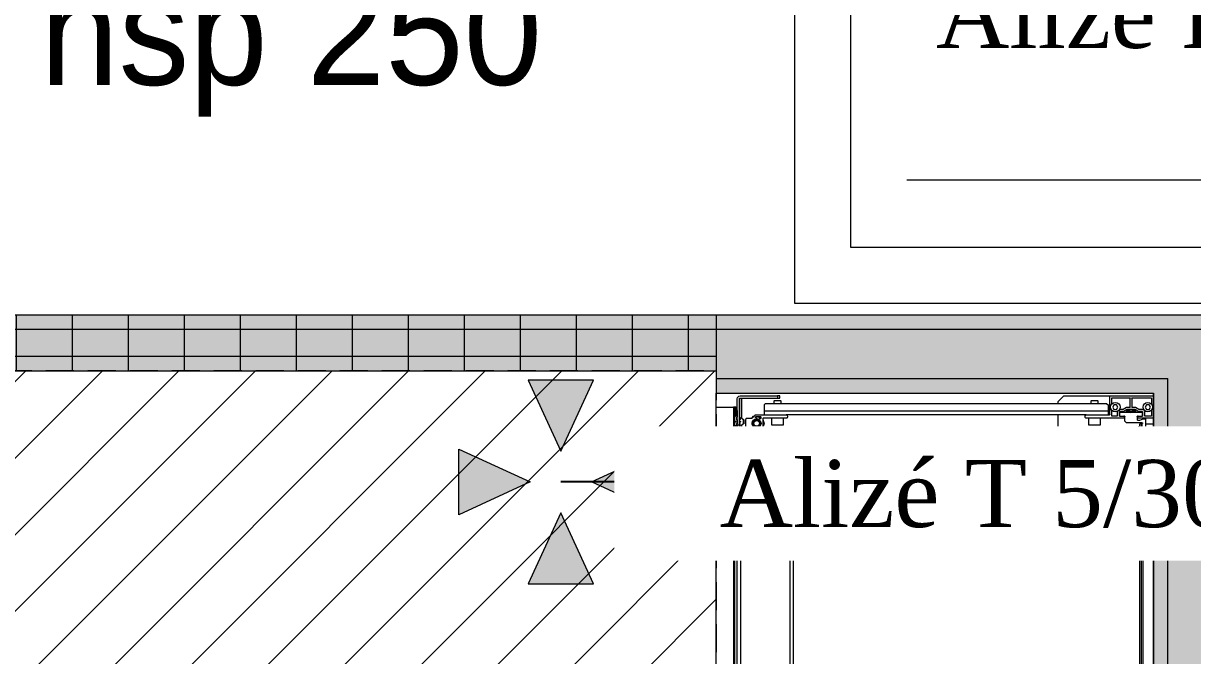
# Model space of a CAD drawing. Header units: centimetres. Extents: x 2738 to 7810, y 2495 to 5758.
# Drawn here: x 3708 to 3812.4, y 3316.1 to 3372.5 of the extents above; entities that cross this region are included whole.
import ezdxf

# ---------------------------------------------------------------- set-up
doc = ezdxf.new("R2010")
doc.units = ezdxf.units.CM
doc.header["$LTSCALE"] = 12.7
doc.linetypes.add('Style de ligne -11', pattern=[0.694444, 0.41656, -0.277884])
doc.linetypes.add('Style de ligne -13', pattern=[0.295276, 0.19685, -0.098425])
for name, color, linetype, lineweight in [('B amÈnagement intÈrieur', 7, 'Continuous', 5), ('B aménagement intérieur', 7, 'Continuous', 5), ('B Faux plafonds', 7, 'Continuous', 5), ('B Faux plafonds-1', 7, 'Continuous', 5), ('B Général', 7, 'Continuous', 5), ('C ANNOTATIONS-prestations', 7, 'Continuous', 5), ('F REMPLISSAGE-vert clair', 7, 'Continuous', 13), ('F REMPLISSAGE-vert clair-1', 7, 'Continuous', 5), ('F REMPLISSAGE-vert foncÈ', 7, 'Continuous', 5), ('F REMPLISSAGE-vert foncé', 7, 'Continuous', 13), ('F REMPLISSAGE-vert hachurÈ', 7, 'Continuous', 5), ('F REMPLISSAGE-vert hachuré', 7, 'Continuous', 13)]:
    doc.layers.add(name, color=color, linetype=linetype, lineweight=lineweight)
doc.layers.add('B faience', color=7, linetype='Style de ligne -11', lineweight=13, true_color=0x0040ff)
doc.layers.add('prlm-VMC', color=93, linetype='Continuous')
doc.styles.add('Eurostile', font='')
doc.styles.add('prlm-vmc', font='pala.ttf', dxfattribs={"height": 14})
doc.styles.get('Eurostile').set_extended_font_data('Eurostile')
pattern_1 = [(90, (3617.4236, 3064.2046), (5, -6e-14), [])]

# ---------------------------------------------------------------- blocks, each defined once
blk = doc.blocks.new('G 100_80')
at = {"layer": 'B Général', "color": 7, "linetype": 'Continuous', "lineweight": 5}
blk.add_line((48.52, 43.75), (48.52, -43.75), dxfattribs=at)
at = {"layer": 'B Général', "color": 7, "linetype": 'Continuous', "lineweight": 5, "flags": 128}
blk.add_lwpolyline([(9.5, -45), (9.5, 45), (48.52, 45), (48.52, -45)], close=True, dxfattribs=at)
at = {"layer": 'C ANNOTATIONS-prestations', "lineweight": 5}
for p, q in [((46.87, 43.75), (46.87, -43.75)), ((46.97, -43.75), (46.97, 43.75)), ((9.5, 42.25), (9.5, -42.25)), ((10.55, 41.05), (10.55, -41.05)), ((10.7, 41), (10.7, -41)), ((10.4, 39.6), (10.4, -39.6)), ((41.65, -40.29), (41.65, 1.33)), ((41.95, -40.27), (41.95, 1.33)), ((46.35, -36.04), (46.35, 1.5)), ((46.65, 1.6), (46.65, -35.98)), ((46.85, 1.67), (46.85, -31.75)), ((46.67, -31.75), (46.67, -31.85)), ((46.87, -31.75), (46.67, -31.75)), ((46.67, -31.85), (46.67, -34.03)), ((46.67, -31.85), (46.87, -31.85)), ((46.87, -34.03), (46.67, -34.03)), ((46.67, -34.03), (46.67, -34.17)), ((46.67, -34.17), (46.67, -34.5)), ((46.67, -34.17), (46.87, -34.17)), ((46.67, -34.5), (46.67, -38.6)), ((46.67, -34.5), (46.87, -34.5)), ((44.82, -36.25), (44.82, -36.85)), ((44.82, -36.25), (46.32, -36.25)), ((46.32, -36.31), (44.82, -36.31)), ((46.32, -36.05), (46.67, -35.98)), ((46.32, -36.55), (46.32, -36.05)), ((46.32, -36.79), (44.82, -36.79)), ((46.32, -36.85), (44.82, -36.85)), ((45.91, -36.55), (45.77, -36.55)), ((45.77, -36.6), (45.77, -36.55)), ((45.91, -36.6), (45.77, -36.6)), ((46.67, -36.55), (45.91, -36.55)), ((45.91, -36.6), (45.91, -36.55)), ((46.67, -36.6), (45.91, -36.6)), ((46.32, -37.05), (46.32, -36.6)), ((46.67, -37.12), (46.32, -37.05)), ((46.35, -40.07), (46.35, -37.06)), ((46.65, -37.12), (46.65, -39.35)), ((10.7, -37.75), (17.5, -37.75)), ((17.5, -37.75), (18, -38.25)), ((18, -38.25), (18, -43.05)), ((46.67, -38.6), (46.67, -38.93)), ((46.67, -38.6), (46.87, -38.6)), ((10.2, -41.3), (10.2, -39.63)), ((10.23, -39.6), (10.47, -39.6)), ((10.5, -39.63), (10.5, -42.29)), ((11, -38.95), (12.5, -38.95)), ((15, -38.95), (16.5, -38.95)), ((46.52, -39.45), (46.52, -39.65)), ((46.52, -39.65), (46.52, -41.05)), ((46.62, -39.65), (46.52, -39.65)), ((46.67, -39.35), (46.62, -39.35)), ((46.62, -39.65), (46.62, -39.35)), ((46.62, -39.65), (46.67, -39.65)), ((46.62, -41.05), (46.62, -39.65)), ((46.67, -38.93), (46.67, -39.07)), ((46.87, -38.93), (46.67, -38.93)), ((46.67, -39.07), (46.67, -41.4)), ((46.67, -39.07), (46.87, -39.07)), ((10.7, -40.67), (10.75, -40.67)), ((10.75, -40.67), (10.75, -42.03)), ((10.75, -40.67), (10.85, -40.67)), ((10.85, -40.67), (10.85, -42.03)), ((12.5, -39.95), (11, -39.95)), ((16.5, -39.95), (15, -39.95)), ((46.41, -40.07), (40.27, -40.35)), ((40.27, -40.5), (46.42, -40.22)), ((40.27, -40.35), (40.27, -40.5)), ((40.27, -41.35), (40.27, -40.5)), ((43.06, -40.17), (42.35, -40.21)), ((42.36, -40.26), (42.35, -40.21)), ((43.06, -40.17), (43.06, -40.22)), ((45.02, -40.08), (44.32, -40.12)), ((44.32, -40.17), (44.32, -40.12)), ((45.02, -40.08), (45.02, -40.13)), ((46.42, -40.07), (46.41, -40.07)), ((46.41, -40.07), (46.42, -40.22)), ((46.42, -40.22), (46.42, -41.25)), ((46.42, -40.22), (46.42, -40.22)), ((9.75, -41.05), (9.75, -41.65)), ((9.75, -41.05), (10.2, -41.05)), ((10.2, -41.65), (9.75, -41.65)), ((10.25, -41.35), (10.2, -41.3)), ((10.2, -41.4), (10.25, -41.35)), ((10.2, -42.67), (10.2, -41.4)), ((10.5, -41.05), (10.65, -41.05)), ((10.65, -41.65), (10.5, -41.65)), ((10.55, -41.65), (10.55, -42.25)), ((10.65, -41.05), (10.75, -40.95)), ((10.65, -41.65), (10.65, -41.05)), ((10.75, -41.75), (10.65, -41.65)), ((10.7, -41.7), (10.7, -42.25)), ((11.08, -41.02), (11.08, -41.67)), ((44.47, -41.36), (40.27, -41.35)), ((41.37, -41.35), (41.37, -41.75)), ((41.57, -41.25), (44.37, -41.25)), ((41.57, -41.25), (41.57, -41.75)), ((42.87, -41.4), (42.87, -41.75)), ((44.37, -41.4), (42.87, -41.4)), ((44.37, -41.25), (44.37, -41.4)), ((44.37, -41.4), (44.37, -41.55)), ((44.37, -41.4), (45.27, -41.4)), ((44.37, -41.55), (44.37, -41.75)), ((44.47, -41.55), (44.37, -41.55)), ((44.47, -41.4), (44.47, -41.36)), ((46.52, -41.55), (44.47, -41.55)), ((44.47, -41.75), (44.47, -41.55)), ((45.27, -41.15), (45.97, -41.15)), ((45.27, -41.55), (45.27, -41.15)), ((45.97, -41.15), (45.97, -41.55)), ((45.97, -41.4), (46.07, -41.4)), ((46.42, -41.25), (46.52, -41.25)), ((46.52, -41.05), (46.52, -41.25)), ((46.62, -41.05), (46.52, -41.05)), ((46.67, -41.05), (46.62, -41.05)), ((46.62, -41.35), (46.62, -41.05)), ((46.62, -41.35), (46.67, -41.35)), ((46.76, -41.65), (46.87, -41.65)), ((9.5, -42.78), (9.5, -42.25)), ((10.2, -42.25), (9.5, -42.25)), ((9.5, -44.72), (9.5, -42.78)), ((9.53, -42.75), (10.87, -42.75)), ((10.4, -42.7), (10.23, -42.7)), ((10.7, -42.6), (10.4, -42.7)), ((10.55, -42.25), (10.5, -42.25)), ((10.5, -42.35), (11.9, -42.35)), ((10.55, -42.25), (10.7, -42.25)), ((10.75, -42.03), (10.7, -42.03)), ((10.92, -42.6), (10.7, -42.6)), ((10.85, -42.03), (10.75, -42.03)), ((10.9, -42.78), (10.9, -42.92)), ((10.95, -42.92), (10.95, -42.63)), ((11.9, -42.35), (12.05, -42.5)), ((12.05, -42.5), (12.05, -42.92)), ((12.1, -42.92), (12.1, -42.78)), ((12.13, -42.75), (14.7, -42.75)), ((14.25, -42.15), (15.25, -42.15)), ((14.25, -42.75), (14.25, -42.15)), ((14.7, -42.75), (14.73, -42.78)), ((14.7, -42.75), (14.8, -42.75)), ((14.77, -42.78), (14.8, -42.75)), ((14.8, -42.75), (15.5, -42.75)), ((15.25, -42.15), (15.25, -42.75)), ((41.37, -41.75), (41.57, -41.75)), ((41.57, -41.75), (42.87, -41.75)), ((42.27, -42.75), (42.96, -42.75)), ((42.55, -42.15), (43.55, -42.15)), ((42.55, -42.75), (42.55, -42.15)), ((42.87, -41.75), (44.37, -41.75)), ((42.96, -42.75), (43.08, -42.75)), ((42.98, -42.76), (43, -42.78)), ((43.04, -42.78), (43.06, -42.76)), ((43.08, -42.75), (44.34, -42.75)), ((43.55, -42.15), (43.55, -42.75)), ((44.28, -42.2), (44.22, -42.3)), ((44.22, -42.3), (44.28, -42.4)), ((44.37, -41.75), (44.4, -41.75)), ((44.37, -42.72), (44.37, -41.78)), ((44.4, -41.75), (45.51, -41.75)), ((44.54, -42.87), (44.54, -42.74)), ((44.57, -42.71), (44.68, -42.71)), ((44.71, -42.68), (44.71, -42.66)), ((45.11, -41.95), (44.73, -41.95)), ((44.92, -42.73), (44.92, -42.76)), ((44.95, -42.79), (44.99, -42.79)), ((45.32, -42.77), (45.05, -43.04)), ((45.77, -42.76), (45.34, -42.76)), ((45.73, -41.75), (45.51, -41.75)), ((45.53, -41.76), (45.6, -41.83)), ((45.64, -41.83), (45.71, -41.76)), ((45.73, -41.75), (46.84, -41.75)), ((45.87, -41.98), (45.87, -42.66)), ((46.24, -41.95), (45.9, -41.95)), ((46.07, -42.27), (46.09, -42.25)), ((46.07, -42.63), (46.07, -42.27)), ((46.07, -42.29), (46.12, -42.29)), ((46.07, -42.61), (46.12, -42.61)), ((46.09, -42.65), (46.07, -42.63)), ((46.09, -42.65), (46.09, -42.25)), ((46.09, -42.25), (46.12, -42.25)), ((46.12, -42.65), (46.09, -42.65)), ((46.12, -42.65), (46.12, -42.25)), ((46.13, -42.22), (46.26, -42.13)), ((46.26, -42.77), (46.13, -42.68)), ((46.27, -42.11), (46.27, -41.98)), ((46.27, -44.52), (46.27, -42.79)), ((46.37, -42.43), (46.41, -42.39)), ((46.41, -42.51), (46.37, -42.47)), ((46.4, -41.98), (46.4, -42.25)), ((46.4, -42.25), (46.45, -42.25)), ((46.4, -42.29), (46.45, -42.29)), ((46.4, -42.61), (46.45, -42.61)), ((46.4, -42.83), (46.4, -42.65)), ((46.45, -42.65), (46.4, -42.65)), ((46.42, -42.28), (46.42, -42.37)), ((46.42, -42.53), (46.42, -42.62)), ((46.72, -41.95), (46.43, -41.95)), ((46.45, -41.95), (46.45, -42.15)), ((46.45, -42.15), (46.45, -44.5)), ((46.45, -42.15), (46.65, -42.15)), ((46.65, -42.15), (46.65, -41.95)), ((46.65, -42.15), (46.65, -44.5)), ((46.65, -42.59), (46.65, -42.31)), ((46.66, -42.25), (46.7, -42.21)), ((46.66, -42.29), (46.66, -42.25)), ((46.66, -42.65), (46.66, -42.62)), ((46.7, -42.69), (46.66, -42.65)), ((46.7, -42.15), (46.7, -42.25)), ((46.72, -42.15), (46.7, -42.15)), ((46.7, -42.65), (46.7, -42.83)), ((46.75, -41.98), (46.75, -42.12)), ((46.82, -42.43), (46.87, -42.38)), ((46.87, -42.52), (46.82, -42.47)), ((46.83, -42.49), (46.83, -42.41)), ((46.84, -41.75), (46.87, -41.75)), ((9.68, -43.47), (9.68, -42.96)), ((9.71, -42.93), (10.24, -42.93)), ((9.88, -43.55), (9.77, -43.75)), ((9.77, -43.75), (9.88, -43.95)), ((10.12, -43.55), (9.88, -43.55)), ((10.23, -43.75), (10.12, -43.55)), ((10.12, -43.95), (10.23, -43.75)), ((10.27, -42.96), (10.27, -43.31)), ((10.36, -43.53), (10.79, -43.53)), ((10.45, -42.98), (10.45, -43.32)), ((10.87, -42.95), (10.48, -42.95)), ((10.48, -43.35), (10.84, -43.35)), ((10.5, -43.27), (10.5, -42.98)), ((11.45, -43.3), (10.53, -43.3)), ((10.8, -43.53), (11.09, -43.72)), ((10.86, -43.35), (11.14, -43.54)), ((10.87, -42.95), (10.92, -42.95)), ((11.1, -43.38), (11.1, -43.3)), ((11.1, -43.38), (11.9, -43.38)), ((11.4, -43.55), (11.1, -43.38)), ((11.1, -43.73), (11.41, -43.73)), ((11.16, -43.55), (11.84, -43.55)), ((11.18, -43.3), (11.18, -43.42)), ((11.44, -44.54), (11.44, -43.76)), ((11.45, -43.3), (11.5, -43.25)), ((11.5, -43.25), (11.55, -43.3)), ((12.47, -43.3), (11.55, -43.3)), ((11.56, -43.76), (11.56, -44.54)), ((11.59, -43.73), (11.9, -43.73)), ((11.9, -43.38), (11.6, -43.55)), ((11.82, -43.3), (11.82, -43.42)), ((11.86, -43.54), (12.15, -43.35)), ((11.9, -43.3), (11.9, -43.38)), ((11.9, -43.73), (12.2, -43.53)), ((12.08, -42.95), (12.13, -42.95)), ((12.52, -42.95), (12.13, -42.95)), ((12.15, -43.35), (12.52, -43.35)), ((12.21, -43.53), (12.54, -43.53)), ((12.5, -42.98), (12.5, -43.27)), ((12.55, -43.32), (12.55, -42.98)), ((12.78, -43.55), (12.67, -43.75)), ((12.67, -43.75), (12.78, -43.95)), ((12.73, -43.28), (12.73, -42.96)), ((12.76, -42.93), (13.19, -42.93)), ((13.02, -43.55), (12.78, -43.55)), ((13.13, -43.75), (13.02, -43.55)), ((13.02, -43.95), (13.13, -43.75)), ((13.22, -42.96), (13.22, -43.47)), ((13.4, -43.08), (13.4, -44.72)), ((15.5, -43.05), (13.43, -43.05)), ((13.55, -43.4), (13.55, -43.05)), ((13.55, -43.4), (44.25, -43.4)), ((13.55, -43.95), (13.55, -43.4)), ((15.5, -43.05), (42.27, -43.05)), ((15.6, -42.85), (15.6, -42.95)), ((42.17, -42.95), (42.17, -42.85)), ((45.03, -43.05), (42.27, -43.05)), ((44.25, -43.4), (44.25, -43.05)), ((44.25, -43.95), (44.25, -43.4)), ((44.54, -42.85), (44.57, -42.9)), ((44.99, -42.9), (44.57, -42.9)), ((45.02, -42.82), (45.02, -42.87)), ((45.18, -42.91), (45.27, -42.91)), ((45.27, -42.91), (45.33, -42.81)), ((46.42, -42.85), (46.42, -44.45)), ((46.65, -43.42), (46.65, -42.88)), ((46.74, -43.45), (46.68, -43.45)), ((46.77, -42.98), (46.77, -43.42)), ((46.77, -43.78), (46.77, -42.98)), ((46.77, -42.98), (46.87, -42.98)), ((46.97, -43.78), (46.77, -43.78)), ((46.84, -42.95), (46.8, -42.95)), ((46.87, -43.75), (46.97, -43.75)), ((46.97, -43.75), (46.97, -43.78)), ((47.42, -43.75), (46.97, -43.75)), ((9.5, -44.75), (9.5, -44.72)), ((9.53, -44.75), (9.5, -44.75)), ((13.37, -44.75), (9.53, -44.75)), ((9.68, -44.54), (9.68, -44.03)), ((11.41, -44.57), (9.71, -44.57)), ((9.88, -43.95), (10.12, -43.95)), ((13.19, -44.57), (11.59, -44.57)), ((12.78, -43.95), (13.02, -43.95)), ((13.22, -44.03), (13.22, -44.54)), ((17.5, -44.75), (13.37, -44.75)), ((13.65, -44.05), (13.55, -43.95)), ((13.65, -44.05), (44.15, -44.05)), ((14.45, -44.3), (14.45, -44.05)), ((14.45, -44.3), (15.05, -44.3)), ((14.5, -44.35), (14.45, -44.3)), ((15, -44.35), (14.5, -44.35)), ((15.05, -44.3), (15, -44.35)), ((15.05, -44.05), (15.05, -44.3)), ((18, -44.25), (17.5, -44.75)), ((18, -44.05), (18, -44.25)), ((42.75, -44.3), (42.75, -44.05)), ((42.75, -44.3), (43.35, -44.3)), ((42.8, -44.35), (42.75, -44.3)), ((43.3, -44.35), (42.8, -44.35)), ((43.05, -44.55), (42.85, -44.55)), ((42.85, -44.55), (42.85, -44.75)), ((42.85, -44.75), (43.05, -44.75)), ((46.4, -44.55), (43.05, -44.55)), ((43.05, -44.75), (43.05, -44.55)), ((46.4, -44.75), (43.05, -44.75)), ((43.35, -44.3), (43.3, -44.35)), ((43.35, -44.05), (43.35, -44.3)), ((44.25, -43.95), (44.15, -44.05)), ((46.32, -44.55), (46.3, -44.55))]:
    blk.add_line(p, q, dxfattribs=at)
at = {"layer": 'C ANNOTATIONS-prestations'}
blk.add_line((48.52, -43.75), (47.42, -43.75), dxfattribs=at)
at = {"layer": 'C ANNOTATIONS-prestations', "lineweight": 5, "flags": 128}
for points in [[(10.2, -39.63, -0.198912), (10.21, -39.61, -0.198912), (10.23, -39.6)], [(10.47, -39.6, -0.198912), (10.49, -39.61, -0.198912), (10.5, -39.63)], [(10.7, -39.05, -0.080612), (10.84, -38.98, -0.080612), (11, -38.95)], [(12.5, -38.95, -0.414214), (13, -39.45, -0.414214), (12.5, -39.95)], [(15, -39.95, -0.414214), (14.5, -39.45, -0.414214), (15, -38.95)], [(16.5, -38.95, -0.414214), (17, -39.45, -0.414214), (16.5, -39.95)], [(46.52, -39.45, -0.198912), (46.55, -39.38, -0.198912), (46.62, -39.35)], [(11, -39.95, -0.080612), (10.84, -39.92, -0.080612), (10.7, -39.85)], [(46.52, -39.97, -0.193016), (46.49, -40.04, -0.193016), (46.42, -40.07)], [(10.85, -40.83, -0.218554), (11.01, -40.87, -0.218554), (11.08, -41.02)], [(10.85, -40.83, -0.003145), (10.85, -40.83, -0.003145), (10.85, -40.83)], [(11.08, -41.67, -0.218554), (11.01, -41.83, -0.218554), (10.85, -41.87)], [(46.07, -41.4, -0.109774), (46.15, -41.42, -0.109774), (46.22, -41.47)], [(46.3, -41.55, -0.028434), (46.26, -41.51, -0.028434), (46.22, -41.47)], [(46.66, -41.45, -0.227222), (46.49, -41.41, -0.227222), (46.42, -41.25)], [(46.62, -41.35, -0.198912), (46.55, -41.32, -0.198912), (46.52, -41.25)], [(46.87, -41.4, -0.198912), (46.77, -41.65, -0.198912), (46.52, -41.75)], [(46.67, -41.4, -0.198912), (46.63, -41.51, -0.198912), (46.52, -41.55)], [(9.5, -42.78, -0.198912), (9.51, -42.76, -0.198912), (9.53, -42.75)], [(10.23, -42.7, -0.198912), (10.21, -42.69, -0.198912), (10.2, -42.67)], [(10.4, -42.7, -0.040241), (10.4, -42.7, -0.040241), (10.4, -42.7)], [(10.5, -42.35, -0.414214), (10.47, -42.32, -0.414214), (10.5, -42.29)], [(10.7, -42.6, -0.040241), (10.7, -42.6, -0.040241), (10.7, -42.6)], [(10.85, -41.87, -0.003145), (10.85, -41.87, -0.003145), (10.85, -41.87)], [(10.87, -42.75, -0.198912), (10.89, -42.76, -0.198912), (10.9, -42.78)], [(10.92, -42.6, -0.198912), (10.94, -42.61, -0.198912), (10.95, -42.63)], [(12.1, -42.78, -0.198912), (12.11, -42.76, -0.198912), (12.13, -42.75)], [(14.77, -42.78, -0.198912), (14.75, -42.79, -0.198912), (14.73, -42.78)], [(15.5, -42.75, -0.198912), (15.57, -42.78, -0.198912), (15.6, -42.85)], [(42.17, -42.85, -0.198912), (42.2, -42.78, -0.198912), (42.27, -42.75)], [(42.96, -42.75, -0.098491), (42.97, -42.75, -0.098491), (42.98, -42.76)], [(43.04, -42.78, -0.198912), (43.02, -42.79, -0.198912), (43, -42.78)], [(43.06, -42.76, -0.098491), (43.07, -42.75, -0.098491), (43.08, -42.75)], [(44.37, -42.65, -0.14145), (44.27, -42.3, -0.14145), (44.37, -41.95)], [(44.37, -42.54, -0.103148), (44.32, -42.3, -0.103148), (44.37, -42.06)], [(44.37, -42.72, -0.198912), (44.36, -42.74, -0.198912), (44.34, -42.75)], [(44.37, -41.78, -0.198912), (44.38, -41.76, -0.198912), (44.4, -41.75)], [(44.7, -42.63, -0.366532), (44.56, -42.13, -0.366532), (45.02, -41.91, -0.366532), (45.32, -42.34, -0.366532), (44.95, -42.7)], [(44.54, -42.74, -0.198912), (44.55, -42.72, -0.198912), (44.57, -42.71)], [(44.92, -42.9, -0.085942), (44.72, -42.86, -0.085942), (44.54, -42.76)], [(44.71, -42.68, -0.198912), (44.7, -42.7, -0.198912), (44.68, -42.71)], [(44.7, -42.63, -0.122946), (44.71, -42.64, -0.122946), (44.71, -42.66)], [(44.92, -42.7, -0.074153), (44.8, -42.68, -0.074153), (44.7, -42.63)], [(44.92, -42.73, -0.189855), (44.93, -42.71, -0.189855), (44.95, -42.7)], [(44.95, -42.7, -0.008728), (44.93, -42.7, -0.008728), (44.92, -42.7)], [(44.95, -42.79, -0.198912), (44.93, -42.78, -0.198912), (44.92, -42.76)], [(44.99, -42.79, -0.198912), (45.01, -42.8, -0.198912), (45.02, -42.82)], [(45.38, -42.76, -0.041018), (45.3, -42.83, -0.041018), (45.21, -42.88)], [(45.32, -42.77, -0.098491), (45.33, -42.76, -0.098491), (45.34, -42.76)], [(45.51, -41.75, -0.098491), (45.52, -41.75, -0.098491), (45.53, -41.76)], [(45.64, -41.83, -0.198912), (45.62, -41.84, -0.198912), (45.6, -41.83)], [(45.71, -41.76, -0.098491), (45.72, -41.75, -0.098491), (45.73, -41.75)], [(45.87, -42.66, -0.198912), (45.84, -42.73, -0.198912), (45.77, -42.76)], [(45.87, -41.98, -0.198912), (45.88, -41.96, -0.198912), (45.9, -41.95)], [(46.12, -42.25, -0.120588), (46.12, -42.23, -0.120588), (46.13, -42.22)], [(46.13, -42.68, -0.120588), (46.12, -42.67, -0.120588), (46.12, -42.65)], [(46.24, -41.95, -0.198912), (46.26, -41.96, -0.198912), (46.27, -41.98)], [(46.27, -42.11, -0.120588), (46.27, -42.12, -0.120588), (46.26, -42.13)], [(46.26, -42.77, -0.120588), (46.27, -42.78, -0.120588), (46.27, -42.79)], [(46.37, -42.47, -0.198912), (46.36, -42.45, -0.198912), (46.37, -42.43)], [(46.4, -41.98, -0.198912), (46.41, -41.96, -0.198912), (46.43, -41.95)], [(46.42, -42.28, -0.155096), (46.41, -42.27, -0.155096), (46.4, -42.25)], [(46.4, -42.65, -0.155096), (46.41, -42.64, -0.155096), (46.42, -42.62)], [(46.42, -42.37, -0.098491), (46.42, -42.38, -0.098491), (46.41, -42.39)], [(46.41, -42.51, -0.098491), (46.42, -42.52, -0.098491), (46.42, -42.53)], [(46.66, -42.25, -0.013224), (46.66, -42.25, -0.013224), (46.65, -42.25)], [(46.65, -42.31, -0.17724), (46.66, -42.29, -0.17724), (46.67, -42.28)], [(46.67, -42.62, -0.17724), (46.66, -42.61, -0.17724), (46.65, -42.59)], [(46.65, -42.65, -0.013224), (46.66, -42.65, -0.013224), (46.66, -42.65)], [(46.7, -42.25, -0.17724), (46.69, -42.27, -0.17724), (46.67, -42.28)], [(46.67, -42.62, -0.17724), (46.69, -42.63, -0.17724), (46.7, -42.65)], [(46.72, -41.95, -0.198912), (46.74, -41.96, -0.198912), (46.75, -41.98)], [(46.75, -42.12, -0.198912), (46.74, -42.14, -0.198912), (46.72, -42.15)], [(46.82, -42.47, -0.198912), (46.81, -42.45, -0.198912), (46.82, -42.43)], [(46.84, -41.75, -0.198912), (46.86, -41.76, -0.198912), (46.87, -41.78)], [(9.68, -42.96, -0.198912), (9.69, -42.94, -0.198912), (9.71, -42.93)], [(9.68, -43.47, -0.01196), (9.68, -43.47, -0.01196), (9.68, -43.47)], [(10.27, -43.31, -0.123554), (10.26, -43.35, -0.123554), (10.23, -43.39)], [(10.24, -42.93, -0.198912), (10.26, -42.94, -0.198912), (10.27, -42.96)], [(10.45, -42.98, -0.198912), (10.46, -42.96, -0.198912), (10.48, -42.95)], [(10.48, -43.35, -0.198912), (10.46, -43.34, -0.198912), (10.45, -43.32)], [(10.5, -42.98, -0.198912), (10.51, -42.96, -0.198912), (10.53, -42.95)], [(10.53, -43.3, -0.198912), (10.51, -43.29, -0.198912), (10.5, -43.27)], [(10.79, -43.53, -0.073633), (10.8, -43.53, -0.073633), (10.8, -43.53)], [(10.84, -43.35, -0.073633), (10.85, -43.35, -0.073633), (10.86, -43.35)], [(10.9, -42.92, -0.198912), (10.89, -42.94, -0.198912), (10.87, -42.95)], [(10.95, -42.92, -0.198912), (10.94, -42.94, -0.198912), (10.92, -42.95)], [(11.1, -43.73, -0.073633), (11.1, -43.73, -0.073633), (11.09, -43.72)], [(11.16, -43.55, -0.073633), (11.15, -43.55, -0.073633), (11.14, -43.54)], [(11.41, -43.73, -0.198912), (11.43, -43.74, -0.198912), (11.44, -43.76)], [(11.56, -43.76, -0.198912), (11.57, -43.74, -0.198912), (11.59, -43.73)], [(11.86, -43.54, -0.073633), (11.85, -43.55, -0.073633), (11.84, -43.55)], [(12.08, -42.95, -0.198912), (12.06, -42.94, -0.198912), (12.05, -42.92)], [(12.13, -42.95, -0.198912), (12.11, -42.94, -0.198912), (12.1, -42.92)], [(12.2, -43.53, -0.073633), (12.2, -43.53, -0.073633), (12.21, -43.53)], [(12.47, -42.95, -0.198912), (12.49, -42.96, -0.198912), (12.5, -42.98)], [(12.5, -43.27, -0.198912), (12.49, -43.29, -0.198912), (12.47, -43.3)], [(12.52, -42.95, -0.198912), (12.54, -42.96, -0.198912), (12.55, -42.98)], [(12.55, -43.32, -0.198912), (12.54, -43.34, -0.198912), (12.52, -43.35)], [(12.73, -42.96, -0.198912), (12.74, -42.94, -0.198912), (12.76, -42.93)], [(12.76, -43.35, -0.095961), (12.74, -43.32, -0.095961), (12.73, -43.28)], [(13.19, -42.93, -0.198912), (13.21, -42.94, -0.198912), (13.22, -42.96)], [(13.22, -43.47, -0.01196), (13.22, -43.47, -0.01196), (13.22, -43.47)], [(13.4, -43.08, -0.198912), (13.41, -43.06, -0.198912), (13.43, -43.05)], [(15.6, -42.95, -0.198912), (15.57, -43.02, -0.198912), (15.5, -43.05)], [(42.27, -43.05, -0.198912), (42.2, -43.02, -0.198912), (42.17, -42.95)], [(44.67, -42.9, -0.02871), (44.6, -42.87, -0.02871), (44.54, -42.83)], [(44.57, -42.9, -0.198912), (44.55, -42.89, -0.198912), (44.54, -42.87)], [(45.01, -42.89, -0.018566), (44.96, -42.9, -0.018566), (44.92, -42.9)], [(45.02, -42.87, -0.198912), (45.01, -42.89, -0.198912), (44.99, -42.9)], [(45.05, -43.04, -0.098491), (45.04, -43.05, -0.098491), (45.03, -43.05)], [(46.42, -42.85, -0.155096), (46.41, -42.84, -0.155096), (46.4, -42.83)], [(46.65, -42.88, -0.17724), (46.66, -42.87, -0.17724), (46.67, -42.86)], [(46.68, -43.45, -0.198912), (46.66, -43.44, -0.198912), (46.65, -43.42)], [(46.7, -42.83, -0.17724), (46.69, -42.85, -0.17724), (46.67, -42.86)], [(46.77, -43.42, -0.198912), (46.76, -43.44, -0.198912), (46.74, -43.45)], [(46.77, -42.98, -0.198912), (46.78, -42.96, -0.198912), (46.8, -42.95)], [(46.87, -42.92, -0.198912), (46.86, -42.94, -0.198912), (46.84, -42.95)], [(9.53, -44.75, -0.198912), (9.51, -44.74, -0.198912), (9.5, -44.72)], [(9.68, -44.03, -0.01196), (9.68, -44.03, -0.01196), (9.68, -44.03)], [(9.71, -44.57, -0.198912), (9.69, -44.56, -0.198912), (9.68, -44.54)], [(11.44, -44.54, -0.198912), (11.43, -44.56, -0.198912), (11.41, -44.57)], [(11.59, -44.57, -0.198912), (11.57, -44.56, -0.198912), (11.56, -44.54)], [(13.22, -44.54, -0.198912), (13.21, -44.56, -0.198912), (13.19, -44.57)], [(13.22, -44.03, -0.01196), (13.22, -44.03, -0.01196), (13.22, -44.03)], [(13.4, -44.72, -0.198912), (13.39, -44.74, -0.198912), (13.37, -44.75)], [(46.3, -44.55, -0.198912), (46.28, -44.54, -0.198912), (46.27, -44.52)], [(46.42, -44.45, -0.198912), (46.39, -44.52, -0.198912), (46.32, -44.55)], [(46.65, -44.5, -0.198912), (46.58, -44.68, -0.198912), (46.4, -44.75)], [(46.45, -44.5, -0.198912), (46.44, -44.54, -0.198912), (46.4, -44.55)]]:
    blk.add_lwpolyline(points, format="xyb", dxfattribs=at)
at = {"layer": 'C ANNOTATIONS-prestations', "lineweight": 5}
for centre, radius in [((44.92, -42.3), 0.35), ((44.92, -42.3), 0.3), ((44.92, -42.3), 0.25), ((10, -43.75), 0.425), ((12.9, -43.75), 0.425)]:
    blk.add_circle(centre, radius, dxfattribs=at)
for points, knots in [([(46.52, -39.97), (46.52, -40), (46.51, -40.07), (46.5, -40.12), (46.49, -40.15), (46.48, -40.17), (46.47, -40.19), (46.46, -40.2), (46.45, -40.21), (46.43, -40.22), (46.43, -40.22), (46.43, -40.22), (46.42, -40.22)], [0, 0, 0, 1, 2, 3, 4, 5, 6, 7, 8, 9, 9, 10, 10, 10]), ([(46.42, -40.22), (46.42, -40.18), (46.42, -40.13), (46.42, -40.1), (46.42, -40.08), (46.42, -40.07), (46.42, -40.07), (46.42, -40.07), (46.42, -40.07), (46.42, -40.07), (46.42, -40.07)], [0, 0, 0, 1, 2, 3, 4, 5, 6, 7, 7, 8, 8, 8])]:
    blk.add_open_spline(points, degree=2, knots=knots, dxfattribs=at)
blk = doc.blocks.new('Bac douche 80.80')
at = {"layer": 'B faience', "lineweight": 18, "flags": 128}
blk.add_lwpolyline([(-41, -40), (40, -40), (40, 41)], dxfattribs=at)
at = {"layer": 'B Général', "color": 7, "linetype": 'Continuous', "lineweight": 5}
for p, q in [((25.5, -25.5), (-31, 31)), ((28, -24.46), (28, 31)), ((24.46, -28), (-31, -28))]:
    blk.add_line(p, q, dxfattribs=at)
at = {"layer": 'B Général', "color": 7, "linetype": 'Continuous', "lineweight": 5, "flags": 128}
for points in [[(-41, 41), (39, 41), (39, -39), (-41, -39)], [(-36, 36), (34, 36), (34, -34), (-36, -34)]]:
    blk.add_lwpolyline(points, close=True, dxfattribs=at)
at = {"layer": 'B Général', "color": 7, "linetype": 'Continuous', "lineweight": 5}
blk.add_circle((28, -28), 3.54, dxfattribs=at)
at = {"layer": 'C ANNOTATIONS-prestations', "color": 7, "insert": (-36, 32.51), "char_height": 4.706, "width": 70, "attachment_point": 4, "line_spacing_factor": 0.894142, "style": 'Eurostile'}
blk.add_mtext('bac douche 80x80', dxfattribs=at)
blk = doc.blocks.new('xi.bep')
at = {"layer": 'prlm-VMC', "linetype": 'ByBlock', "lineweight": 5}
h = blk.add_hatch(color=0, dxfattribs=at)
h.paths.add_polyline_path([(0, 2.74), (2.92, 9.1), (-2.92, 9.1)])
h.paths.add_polyline_path([(9.1, -2.92), (9.1, 2.92), (2.74, 0)])
h.paths.add_polyline_path([(2.92, -9.1), (0, -2.74), (-2.92, -9.1)])
h.paths.add_polyline_path([(-9.1, -2.92), (-2.74, 0), (-9.1, 2.92)])
at = {"layer": 'prlm-VMC', "color": 0, "linetype": 'ByBlock', "lineweight": 5, "flags": 128}
for points in [[(2.92, 9.1), (-2.92, 9.1), (0, 2.74)], [(-9.1, -2.92), (-9.1, 2.92), (-2.74, 0)], [(9.1, 2.92), (9.1, -2.92), (2.74, 0)], [(-2.92, -9.1), (2.92, -9.1), (0, -2.74)]]:
    blk.add_lwpolyline(points, close=True, dxfattribs=at)

msp = doc.modelspace()

# ---------------------------------------------------------------- hatches: boundary and pattern name
at = {"layer": 'B amÈnagement intÈrieur', "linetype": 'Continuous', "lineweight": 0, "true_color": 0xc0dcc0}
for points in [[(3857.92, 3345.18), (3857.92, 3346.48), (3769.92, 3346.48), (3769.92, 3339.48), (3810.22, 3339.48), (3810.22, 3340.78), (3814.62, 3340.78), (3814.62, 3339.48), (3857.92, 3339.48), (3857.92, 3340.78), (3859.22, 3340.78), (3859.22, 3345.18)], [(3810.22, 3339.48), (3808.92, 3339.48), (3808.92, 3249.48), (3810.22, 3249.48), (3810.22, 3248.18), (3814.62, 3248.18), (3814.62, 3249.48), (3815.92, 3249.48), (3815.92, 3339.48), (3814.62, 3339.48), (3814.62, 3340.78), (3810.22, 3340.78)]]:
    msp.add_hatch(color=9, dxfattribs=at).paths.add_polyline_path(points)
at = {"layer": 'B Faux plafonds-1', "linetype": 'Continuous', "lineweight": 5, "true_color": 0xaaaaaa}
h = msp.add_hatch(dxfattribs=at)
h.set_pattern_fill('F_P__SOFFITE', color=253, style=0, pattern_type=2)
h.set_pattern_definition([(45, (3617.4236, 3066.092), (-3.52778, 3.30729), [])])
h.paths.add_polyline_path([(3353.92, 2787.35), (3628.79, 2787.35), (3628.79, 3242.48), (3769.92, 3242.48), (3769.92, 3341.48), (3619.92, 3341.48), (3619.92, 3449.89), (3559.92, 3449.89), (3559.92, 3514.39), (3478.92, 3514.39), (3478.92, 2887.35), (3353.92, 2887.35)])
at = {"layer": 'F REMPLISSAGE-vert hachurÈ', "linetype": 'Continuous', "lineweight": 0, "true_color": 0x99aa00}
for points in [[(3624.92, 3346.48), (3624.92, 3345.18), (3769.92, 3345.18), (3769.92, 3346.48)], [(3624.92, 3345.18), (3624.92, 3342.78), (3769.92, 3342.78), (3769.92, 3345.18)], [(3624.92, 3342.78), (3624.92, 3341.48), (3769.92, 3341.48), (3769.92, 3342.78)]]:
    msp.add_hatch(color=54, dxfattribs=at).paths.add_polyline_path(points)
at = {"layer": 'F REMPLISSAGE-vert hachurÈ', "linetype": 'Continuous', "lineweight": 5, "true_color": 0x004400}
h = msp.add_hatch(dxfattribs=at)
h.set_pattern_fill('90-0_5 HYDROFUGE_0_5', color=98, style=0, pattern_type=2)
h.set_pattern_definition(pattern_1)
h.paths.add_polyline_path([(3624.92, 3346.48), (3624.92, 3345.18), (3769.92, 3345.18), (3769.92, 3346.48)])
h = msp.add_hatch(dxfattribs=at)
h.set_pattern_fill('90-0_5 HYDROFUGE_0_5', color=98, style=0, pattern_type=2)
h.set_pattern_definition(pattern_1)
h.paths.add_polyline_path([(3624.92, 3345.18), (3624.92, 3342.78), (3769.92, 3342.78), (3769.92, 3345.18)])
h = msp.add_hatch(dxfattribs=at)
h.set_pattern_fill('90-0_5 HYDROFUGE_0_5', color=98, style=0, pattern_type=2)
h.set_pattern_definition(pattern_1)
h.paths.add_polyline_path([(3624.92, 3342.78), (3624.92, 3341.48), (3769.92, 3341.48), (3769.92, 3342.78)])

# ---------------------------------------------------------------- linework, layer by layer
at = {"layer": 'B aménagement intérieur', "color": 98, "linetype": 'Continuous', "lineweight": 13, "true_color": 0x004400}
for p, q in [((3769.92, 3346.48), (3857.92, 3346.48)), ((3769.92, 3339.48), (3769.92, 3346.48)), ((3769.92, 3339.48), (3808.92, 3339.48)), ((3808.92, 3249.48), (3808.92, 3339.48))]:
    msp.add_line(p, q, dxfattribs=at)
at = {"layer": 'B Faux plafonds', "color": 7, "linetype": 'Style de ligne -13', "lineweight": 5, "flags": 128}
msp.add_lwpolyline([(3353.92, 2787.35), (3628.79, 2787.35), (3628.79, 3242.48), (3769.92, 3242.48), (3769.92, 3341.48), (3619.92, 3341.48), (3619.92, 3449.89), (3559.92, 3449.89), (3559.92, 3514.39), (3478.92, 3514.39), (3478.92, 2887.35), (3353.92, 2887.35)], close=True, dxfattribs=at)
at = {"layer": 'B Général', "color": 98, "linetype": 'Continuous', "lineweight": 13, "true_color": 0x004400}
for p, q in [((3624.92, 3346.48), (3769.92, 3346.48)), ((3624.92, 3341.48), (3769.92, 3341.48))]:
    msp.add_line(p, q, dxfattribs=at)
at = {"layer": 'F REMPLISSAGE-vert clair'}
for p, q in [((3769.92, 3345.18), (3857.92, 3345.18)), ((3769.92, 3340.78), (3810.22, 3340.78)), ((3810.22, 3339.48), (3810.22, 3340.78)), ((3810.22, 3249.48), (3810.22, 3339.48))]:
    msp.add_line(p, q, dxfattribs=at)
at = {"layer": 'F REMPLISSAGE-vert clair-1', "color": 9, "linetype": 'Continuous', "true_color": 0xc0dcc0}
for points in [[(3859.22, 3340.78), (3859.22, 3345.18), (3769.92, 3340.78), (3769.92, 3345.18)], [(3814.62, 3340.78), (3810.22, 3340.78), (3814.62, 3248.18), (3810.22, 3248.18)]]:
    msp.add_solid(points, dxfattribs=at)
at = {"layer": 'F REMPLISSAGE-vert foncÈ', "color": 54, "linetype": 'Continuous', "true_color": 0x99aa00}
for points in [[(3857.92, 3345.18), (3857.92, 3346.48), (3769.92, 3345.18), (3769.92, 3346.48)], [(3769.92, 3339.48), (3810.22, 3339.48), (3769.92, 3340.78), (3810.22, 3340.78)], [(3810.22, 3339.48), (3808.92, 3339.48), (3810.22, 3249.48), (3808.92, 3249.48)]]:
    msp.add_solid(points, dxfattribs=at)
at = {"layer": 'F REMPLISSAGE-vert foncé', "color": 98, "linetype": 'Continuous', "lineweight": 13, "true_color": 0x004400}
for p, q in [((3769.92, 3346.48), (3857.92, 3346.48)), ((3769.92, 3339.48), (3808.92, 3339.48)), ((3808.92, 3249.48), (3808.92, 3339.48))]:
    msp.add_line(p, q, dxfattribs=at)
at = {"layer": 'F REMPLISSAGE-vert foncé'}
for p, q in [((3769.92, 3345.18), (3857.92, 3345.18)), ((3769.92, 3340.78), (3810.22, 3340.78)), ((3810.22, 3249.48), (3810.22, 3339.48))]:
    msp.add_line(p, q, dxfattribs=at)
at = {"layer": 'F REMPLISSAGE-vert hachuré', "color": 98, "linetype": 'Continuous', "lineweight": 13, "true_color": 0x004400}
for p, q in [((3624.92, 3346.48), (3769.92, 3346.48)), ((3624.92, 3341.48), (3769.92, 3341.48))]:
    msp.add_line(p, q, dxfattribs=at)
at = {"layer": 'F REMPLISSAGE-vert hachuré'}
for p, q in [((3624.92, 3345.18), (3769.92, 3345.18)), ((3624.92, 3342.78), (3769.92, 3342.78))]:
    msp.add_line(p, q, dxfattribs=at)
at = {"layer": 'prlm-VMC'}
msp.add_lwpolyline([(3821.86, 3331.55), (3756.03, 3331.55)], dxfattribs=at)

# ---------------------------------------------------------------- block references
at = {"layer": 'B aménagement intérieur', "color": 7, "rotation": 180}
msp.add_blockref('G 100_80', (3818.42, 3294.48), dxfattribs=at)
at = {"layer": 'B Général', "color": 7}
msp.add_blockref('Bac douche 80.80', (3817.92, 3386.48), dxfattribs=at)
at = {"layer": 'prlm-VMC'}
msp.add_blockref('xi.bep', (3756.03, 3331.55), dxfattribs=at)

# ---------------------------------------------------------------- texts
at = {"layer": 'C ANNOTATIONS-prestations', "insert": (3709.56, 3364.15), "char_height": 9.412, "width": 93, "attachment_point": 7, "line_spacing_factor": 0.894142, "style": 'Eurostile'}
msp.add_mtext('hsp{\\fEurostile|b0|i1|c0|p0; }250', dxfattribs=at)

# ---------------------------------------------------------------- next in the draw order: texts
at = {"layer": 'prlm-VMC', "ltscale": 25, "char_height": 6, "width": 58.6147, "attachment_point": 5, "line_spacing_factor": 0.8, "style": 'prlm-vmc', "bg_fill": 2}
for s, insert in [('Alizé H 10/45', (3815.19, 3373.24)), ('Alizé T 5/30', (3793.1, 3330.48))]:
    msp.add_mtext(s, dxfattribs=dict(at, insert=insert))

doc.saveas('drawing.dxf')
